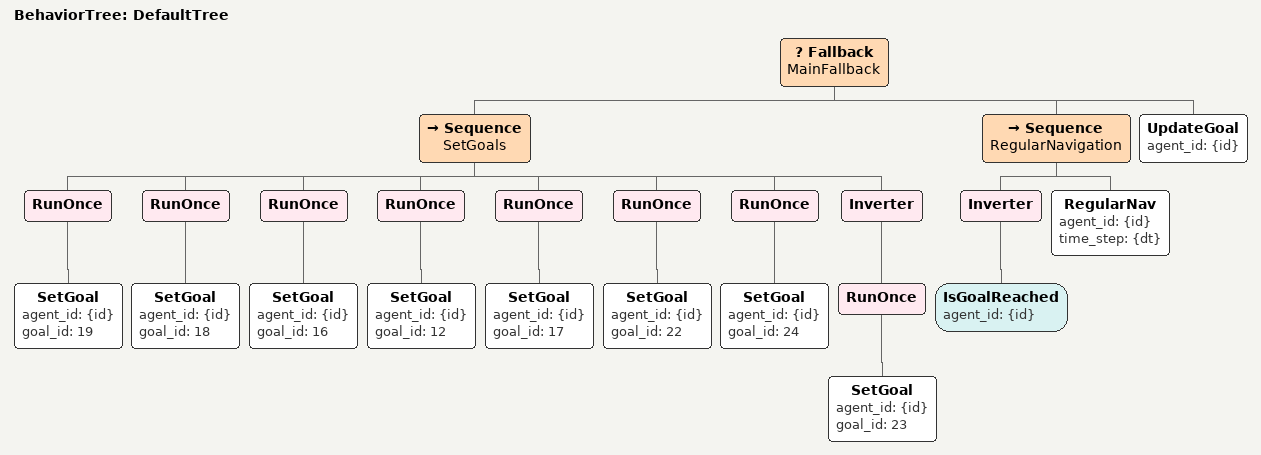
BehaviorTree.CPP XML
<?xml version="1.0" encoding="UTF-8"?>
<root main_tree_to_execute="DefaultTree" BTCPP_format="4">

<include path="BTRegularNav.xml" />

<BehaviorTree ID="DefaultTree">
  <Fallback name="MainFallback">
    <!-- Goal setting Sequence -->
    <Sequence name="SetGoals">
        <RunOnce>
          <SetGoal agent_id="{id}" goal_id="19"/>
        </RunOnce>
        <RunOnce>
          <SetGoal agent_id="{id}" goal_id="18"/>
        </RunOnce>
        <RunOnce>
          <SetGoal agent_id="{id}" goal_id="16"/>
        </RunOnce>
        <RunOnce>
          <SetGoal agent_id="{id}" goal_id="12"/>
        </RunOnce>
        <RunOnce>
          <SetGoal agent_id="{id}" goal_id="17"/>
        </RunOnce>
        <RunOnce>
          <SetGoal agent_id="{id}" goal_id="22"/>
        </RunOnce>
        <RunOnce>
          <SetGoal agent_id="{id}" goal_id="24"/>
        </RunOnce>
        <Inverter>
          <RunOnce>
            <SetGoal agent_id="{id}" goal_id="23"/>
          </RunOnce>
        </Inverter>

    </Sequence>
    <!-- Navigation loop -->
    <Sequence name="RegularNavigation">
      <Inverter>
        <IsGoalReached agent_id="{id}"/>
      </Inverter>
      <RegularNav agent_id="{id}" time_step="{dt}"/>
    </Sequence>
    <!-- Update Goal -->
    <UpdateGoal agent_id="{id}"/>
  </Fallback>
</BehaviorTree>

</root>
